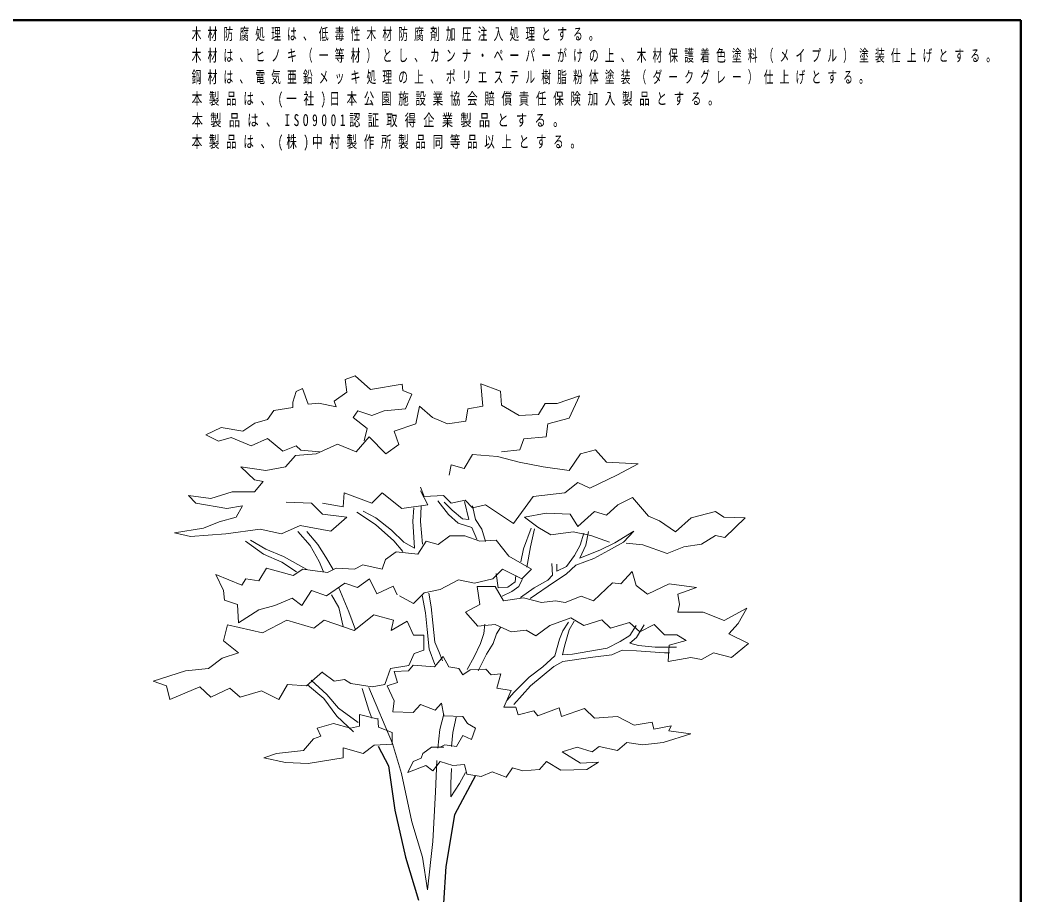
# Model space of a CAD drawing. Units: millimetres on the paper. Extents: x -385 to 420, y 0 to 267.
# Drawn here: x -185.9 to 0, y 104.6 to 267 of the extents above; entities that cross this region are included whole.
import ezdxf

# ---------------------------------------------------------------- set-up
doc = ezdxf.new("R2010")
doc.units = ezdxf.units.MM
doc.layers.add('1_20', color=7, linetype='Continuous', lineweight=25)
doc.layers.add('A3図枠', color=7, linetype='Continuous', lineweight=13)
doc.layers.add('CLASS1', color=7, linetype='Continuous')
doc.styles.add('ＭＳ ゴシック', font='')
doc.styles.get('ＭＳ ゴシック').set_extended_font_data('MS Gothic')

msp = doc.modelspace()

# ---------------------------------------------------------------- linework, layer by layer
at = {"layer": '1_20', "color": 70}
for p, q in [((-119.42, 132.203), (-117.481, 128.568)), ((-117.481, 128.568), (-116.27, 120.33)), ((-101.309, 126.754), (-105.215, 119.477)), ((-116.27, 120.33), (-114.332, 111.608)), ((-105.215, 119.477), (-106.814, 109.884)), ((-114.332, 111.608), (-111.909, 103.612)), ((-106.814, 109.884), (-107.25, 103.052))]:
    msp.add_line(p, q, dxfattribs=at)
at = {"layer": '1_20', "color": 70, "lineweight": 13}
for points in [[(-114.945, 199.411), (-120.825, 198.403), (-123.681, 200.923), (-125.529, 200.251), (-125.193, 197.899), (-127.545, 196.219), (-127.209, 195.211), (-130.401, 195.883), (-132.418, 195.715), (-133.426, 198.571), (-134.602, 198.067), (-135.274, 196.051), (-135.274, 195.043), (-138.802, 194.539), (-139.978, 192.859), (-142.33, 192.187), (-144.514, 190.674), (-148.546, 191.346), (-151.402, 190.002), (-149.05, 188.826), (-146.698, 189.498), (-143.002, 187.986), (-139.978, 189.33), (-137.122, 186.978), (-134.602, 187.986), (-133.762, 187.146), (-130.268, 186.814)], [(-96.512, 186.845), (-93.054, 187.191), (-92.362, 189.266), (-88.212, 189.612), (-87.866, 192.033), (-83.889, 193.07), (-81.986, 197.221), (-86.137, 195.837), (-88.385, 195.837), (-89.595, 193.762), (-93.227, 193.589), (-96.512, 195.491), (-96.685, 198.085), (-100.317, 199.469), (-99.971, 195.318), (-102.738, 194.8), (-103.083, 192.552), (-106.542, 192.033), (-109.309, 193.243), (-111.73, 195.318), (-112.421, 192.033), (-116.399, 190.649), (-115.534, 188.228), (-117.955, 186.499), (-121.068, 189.612), (-123.489, 186.845), (-126.928, 188.267), (-130.924, 186.499)], [(-114.945, 199.411), (-114.842, 198.258), (-113.113, 197.566), (-114.324, 194.8), (-118.301, 194.454), (-120.549, 193.589), (-123.143, 194.454), (-124.007, 193.243), (-121.414, 191.168), (-121.982, 188.911)], [(-130.924, 186.499), (-134.729, 186.153), (-136.631, 184.078), (-140.262, 183.387), (-144.931, 184.078), (-142.338, 181.657), (-140.781, 181.311), (-142.338, 179.409), (-146.488, 179.409), (-150.465, 178.199), (-154.615, 178.718), (-153.232, 177.334), (-147.525, 176.297), (-144.586, 176.815), (-145.796, 174.74), (-148.909, 173.876), (-151.849, 172.665), (-157.209, 171.801), (-154.269, 171.109), (-147.698, 171.628), (-141.3, 172.492), (-137.323, 171.628), (-133.864, 173.184), (-128.158, 172.146), (-125.218, 174.74), (-129.714, 175.259), (-131.789, 177.334), (-136.458, 177.507)], [(-111.557, 180.274), (-110.865, 178.545), (-107.234, 178.718), (-105.85, 177.334), (-103.256, 177.853), (-101.873, 176.47), (-99.452, 176.988), (-94.264, 173.53), (-90.633, 178.545), (-84.753, 179.236), (-82.332, 181.139), (-80.084, 180.101), (-75.069, 182.522), (-71.092, 184.597), (-76.972, 184.943), (-79.047, 187.191), (-81.814, 186.499), (-83.889, 183.387), (-88.731, 184.078), (-93.227, 184.943), (-97.204, 185.98), (-101.873, 186.326), (-103.429, 183.732), (-105.85, 184.424), (-106.196, 182.522)], [(-129.714, 177.334), (-125.91, 176.642), (-125.737, 179.236), (-120.549, 177.334), (-118.647, 179.236), (-115.015, 176.297), (-110.173, 176.988), (-111.557, 179.582)], [(-111.417, 176.737), (-111.506, 173.882), (-111.149, 169.69)], [(-101.072, 170.628), (-101.988, 172.804), (-104.508, 173.606), (-106.341, 175.21), (-108.289, 177.73)], [(-107.143, 177.501), (-105.654, 176.012), (-103.707, 174.408), (-102.561, 174.293), (-103.363, 177.616)], [(-101.874, 176.814), (-101.301, 174.293), (-100.155, 172.46), (-99.468, 170.169)], [(-73.34, 169.898), (-70.227, 169.552), (-65.731, 167.996), (-62.619, 169.207), (-59.333, 169.725), (-56.739, 171.282), (-55.01, 170.936), (-51.206, 174.567), (-55.183, 174.74), (-56.739, 175.778), (-61.235, 174.567), (-64.175, 171.973), (-67.115, 174.049), (-69.19, 174.913), (-72.13, 178.372), (-74.896, 176.988), (-76.972, 175.086), (-79.22, 175.778), (-82.332, 173.011), (-83.716, 175.259), (-88.212, 175.432), (-92.189, 174.74), (-89.768, 172.838), (-87.347, 171.455), (-83.197, 171.973), (-79.911, 171.282), (-76.453, 170.071)], [(-114.806, 168.352), (-116.501, 170.315), (-119.89, 173.347), (-123.369, 175.666)], [(-122.209, 175.845), (-119.801, 174.596), (-116.947, 172.277), (-114.628, 170.047), (-112.665, 168.977), (-112.933, 173.972), (-112.755, 176.469)], [(-115.442, 160.083), (-112.85, 158.688), (-110.856, 160.681), (-107.866, 161.279), (-104.477, 163.074), (-101.487, 162.476), (-98.098, 163.273), (-96.304, 165.067), (-92.715, 163.273), (-90.921, 165.067), (-95.108, 167.459), (-97.5, 170.45), (-100.49, 170.25), (-103.281, 171.247), (-106.072, 171.247), (-108.265, 169.652), (-110.458, 170.25), (-112.053, 167.858), (-116.04, 168.257), (-118.033, 166.861), (-118.631, 165.067), (-122.22, 165.865), (-123.814, 165.067), (-127.203, 165.267), (-128.798, 164.469), (-133.383, 165.067), (-135.178, 163.871), (-140.161, 165.267), (-141.557, 162.874), (-143.949, 163.273), (-144.747, 162.077), (-149.531, 164.07), (-148.136, 161.08), (-147.936, 159.286), (-145.544, 158.489), (-145.345, 155.1), (-141.557, 157.492), (-138.567, 158.289), (-135.377, 159.685), (-133.583, 158.289), (-131.789, 161.08), (-128.998, 160.083), (-125.609, 162.476), (-123.216, 161.678), (-121.023, 163.273), (-119.628, 160.482), (-116.638, 161.878), (-115.84, 160.283)], [(-134.335, 172.065), (-132.055, 169.443), (-130.345, 166.479), (-129.547, 164.541)], [(-132.625, 172.065), (-130.573, 169.671), (-129.091, 167.277), (-127.723, 164.997)], [(-92.891, 166.415), (-92.41, 168.818), (-90.968, 172.663)], [(-90.367, 172.543), (-91.088, 169.178), (-91.809, 165.453)], [(-91.185, 159.601), (-86.664, 162.708), (-84.498, 164.121), (-82.709, 165.816), (-79.319, 167.04), (-76.588, 168.547), (-73.857, 170.054), (-71.88, 172.125), (-75.458, 169.959), (-78.095, 168.641), (-81.956, 167.134), (-80.826, 169.489), (-80.355, 172.031)], [(-81.203, 171.749), (-81.862, 169.489), (-82.898, 167.605), (-84.404, 165.533), (-86.194, 164.686), (-86.194, 166.004)], [(-134.563, 164.541), (-137.299, 166.365), (-140.719, 167.847), (-144.025, 170.241)], [(-143.113, 170.469), (-140.263, 168.759), (-136.957, 167.391), (-132.625, 164.997)], [(-87.135, 166.099), (-87.041, 163.933), (-87.889, 162.991), (-90.431, 161.578), (-92.974, 159.789)], [(-97.457, 164.252), (-97.097, 161.608), (-95.294, 161.728), (-93.972, 162.69), (-93.852, 163.891)], [(-96.376, 160.046), (-94.573, 160.887), (-93.251, 161.848), (-92.651, 163.17)], [(-128.065, 160.323), (-126.697, 157.929), (-125.899, 154.395)], [(-126.697, 161.577), (-124.873, 157.131), (-123.619, 153.825)], [(-108.882, 147.359), (-109.918, 150.184), (-110.294, 153.856), (-110.577, 156.964), (-111.236, 160.26)], [(-110.012, 160.637), (-109.541, 158.094), (-109.259, 155.081), (-108.882, 151.502), (-108.129, 149.807), (-107.469, 148.018)], [(-129.741, 146.031), (-132.679, 143.387), (-136.204, 143.681), (-137.82, 140.89), (-141.052, 142.506), (-145.018, 141.331), (-146.927, 142.947), (-150.453, 141.331), (-152.509, 143.24), (-158.091, 140.89), (-158.679, 143.387), (-161.176, 144.269), (-155.153, 146.178), (-150.893, 146.619), (-148.396, 148.529), (-145.311, 149.557), (-148.102, 151.76), (-147.368, 154.698), (-140.905, 153.229), (-136.351, 155.579), (-131.356, 154.111), (-129.447, 155.579), (-123.865, 153.67), (-120.192, 156.608), (-116.52, 155.579), (-116.961, 153.67), (-114.023, 155.433), (-112.848, 152.788), (-110.938, 152.788), (-110.938, 149.997), (-112.701, 149.41), (-113.729, 147.206), (-117.108, 146.619), (-118.136, 143.681), (-120.486, 143.24), (-124.452, 143.828), (-125.628, 144.562), (-127.537, 144.269), (-129.741, 145.884)], [(-102.862, 146.44), (-101.543, 148.794), (-100.413, 151.243), (-99.754, 153.126), (-99.566, 154.821)], [(-84.028, 155.198), (-85.064, 153.597), (-85.723, 152.09), (-86.57, 148.983), (-88.83, 146.911), (-91.373, 145.028), (-94.104, 142.203), (-95.516, 140.696)], [(-71.503, 154.633), (-72.633, 152.75), (-74.422, 151.62), (-76.871, 150.395), (-80.072, 149.83), (-83.274, 149.265), (-85.158, 149.171), (-84.781, 150.772), (-83.933, 153.786), (-82.992, 155.386)], [(-63.969, 150.584), (-67.924, 150.584), (-71.032, 150.866), (-72.633, 151.337), (-71.409, 152.373), (-69.996, 154.727)], [(-100.79, 146.158), (-99.283, 149.265), (-98.059, 151.243), (-97.4, 153.032), (-96.646, 154.256)], [(-107.167, 132.002), (-109.51, 132.002), (-111.121, 130.831), (-111.414, 129.952), (-112.879, 129.366), (-113.904, 127.316), (-110.535, 128.634), (-109.217, 127.609), (-107.899, 129.366), (-105.556, 128.634), (-103.359, 128.78), (-102.92, 127.023), (-100.284, 126.583), (-98.233, 127.462), (-95.597, 126.437), (-94.425, 128.194), (-92.522, 127.609), (-89.446, 127.902), (-88.128, 129.366), (-85.492, 127.755), (-80.659, 127.902), (-78.462, 129.22), (-81.83, 129.073), (-85.199, 131.123), (-82.416, 132.002), (-79.634, 131.123), (-78.316, 132.149), (-74.947, 131.416), (-73.19, 132.881), (-70.261, 132.442), (-66.453, 132.881), (-61.327, 134.492), (-65.428, 135.078), (-64.988, 135.956), (-68.21, 135.371), (-68.503, 136.689), (-71.872, 136.103), (-74.947, 137.714), (-79.194, 137.421), (-81.098, 139.178), (-85.345, 137.714), (-85.785, 139.325), (-89.739, 137.86), (-90.471, 138.739), (-93.4, 138.007), (-93.84, 139.471), (-96.036, 139.471), (-94.718, 142.547), (-97.355, 142.986), (-96.622, 145.622), (-98.38, 145.476), (-99.405, 146.501), (-102.334, 146.355), (-103.652, 145.476), (-104.384, 146.648), (-106.288, 146.94), (-107.313, 148.844), (-108.924, 146.94), (-112.879, 147.233), (-113.757, 146.208), (-116.394, 146.062), (-115.808, 144.011), (-117.712, 143.426), (-116.394, 140.643), (-116.686, 138.593), (-112.879, 138.446), (-111.561, 139.911), (-108.778, 138.886), (-107.606, 140.204), (-107.167, 137.86), (-103.652, 137.714), (-102.773, 136.396), (-101.309, 135.517), (-102.041, 133.467), (-103.652, 134.199), (-104.824, 132.149), (-107.02, 132.442), (-107.899, 132.002)], [(-94.198, 139.942), (-91.09, 143.427), (-86.759, 147.005), (-85.064, 147.947), (-79.507, 148.7), (-76.023, 149.171), (-74.046, 150.019), (-71.409, 149.925), (-66.229, 149.548), (-65.288, 149.548)], [(-123.949, 134.834), (-127.057, 137.753), (-129.505, 141.049), (-132.519, 143.592)], [(-131.859, 144.439), (-128.94, 141.803), (-126.774, 139.26), (-123.102, 136.623)], [(-122.365, 142.881), (-121.111, 138.891), (-120.541, 137.409)], [(-110.213, 105.55), (-111.182, 111.608), (-113.12, 118.15), (-115.059, 127.114), (-116.755, 132.687), (-121.116, 143.106)], [(-119.649, 137.249), (-122.841, 138.089), (-122.841, 135.905), (-124.521, 135.569), (-127.713, 136.409), (-130.737, 135.569), (-130.065, 134.057), (-131.409, 133.553), (-133.258, 131.369), (-138.298, 130.865), (-140.65, 130.024), (-136.618, 129.184), (-132.418, 129.016), (-125.865, 130.024), (-125.865, 131.873), (-122.169, 130.865), (-120.153, 132.377), (-116.793, 132.545), (-116.793, 134.729), (-119.313, 135.737), (-119.481, 137.417)], [(-108.324, 131.844), (-107.947, 135.328), (-107.194, 138.153)], [(-104.933, 137.588), (-105.498, 134.763), (-105.781, 132.126)], [(-110.213, 105.55), (-109.244, 114.515), (-108.759, 123.722), (-108.517, 129.537)], [(-105.781, 128.077), (-105.875, 125.252), (-105.875, 122.803), (-104.274, 125.252), (-103.144, 127.324)]]:
    msp.add_lwpolyline(points, dxfattribs=at)
msp.add_lwpolyline([(-97.693, 154.806), (-100.857, 154.455), (-103.143, 157.092), (-100.506, 158.498), (-101.033, 161.838), (-97.693, 161.838), (-96.111, 159.201), (-92.419, 159.729), (-89.079, 158.85), (-86.442, 159.201), (-84.684, 158.85), (-81.696, 160.08), (-79.41, 159.201), (-75.895, 162.541), (-74.312, 162.366), (-72.203, 164.651), (-71.5, 162.014), (-69.39, 160.432), (-65.347, 162.366), (-60.249, 161.662), (-63.765, 160.432), (-63.413, 158.498), (-63.765, 157.092), (-59.018, 157.092), (-55.151, 155.51), (-50.932, 157.795), (-52.514, 154.982), (-54.272, 153.048), (-50.58, 151.291), (-53.745, 148.654), (-57.085, 149.533), (-59.37, 148.302), (-61.304, 148.654), (-65.523, 147.95), (-65.347, 150.939), (-62.183, 151.818), (-63.941, 152.873), (-66.226, 152.873), (-68.16, 154.806), (-70.797, 153.4), (-72.73, 155.158), (-76.246, 154.103), (-77.828, 155.685), (-81.168, 154.631), (-83.629, 156.037), (-87.497, 154.631), (-90.134, 152.697), (-91.892, 153.752), (-94.704, 153.4)], close=True, dxfattribs=at)
at = {"layer": 'A3図枠', "lineweight": 50}
for p, q in [((0, 267), (-385, 267)), ((0, 0), (0, 267))]:
    msp.add_line(p, q, dxfattribs=at)

# ---------------------------------------------------------------- texts
at = {"layer": 'CLASS1', "char_height": 2.199, "attachment_point": 1, "style": 'ＭＳ ゴシック'}
for s, insert in [('\\T1.64;\\W0.6;木材防腐処理は、低毒性木材防腐剤加圧注入処理とする。', (-154.029, 265.522)), ('\\T1.64;\\W0.6;木材は、ヒノキ（一等材）とし、カンナ・ペーパーがけの上、木材保護着色塗料（メイプル）塗装仕上げとする。', (-154.029, 261.522)), ('\\T1.64;\\W0.6;鋼材は、電気亜鉛メッキ処理の上、ポリエステル樹脂粉体塗装（ダークグレー）仕上げとする。', (-154.029, 257.522)), ('\\T1.64;\\W0.65;本製品は、(一社)日本公園施設業協会賠償責任保険加入製品とする。', (-154.029, 253.522)), ('\\T1.64;\\W0.7;本製品は、ISO9001認証取得企業製品とする。', (-154.029, 249.522)), ('\\T1.64;\\W0.65;本製品は、(株)中村製作所製品同等品以上とする。', (-154.029, 245.522))]:
    msp.add_mtext(s, dxfattribs=dict(at, insert=insert))

doc.saveas('drawing.dxf')
